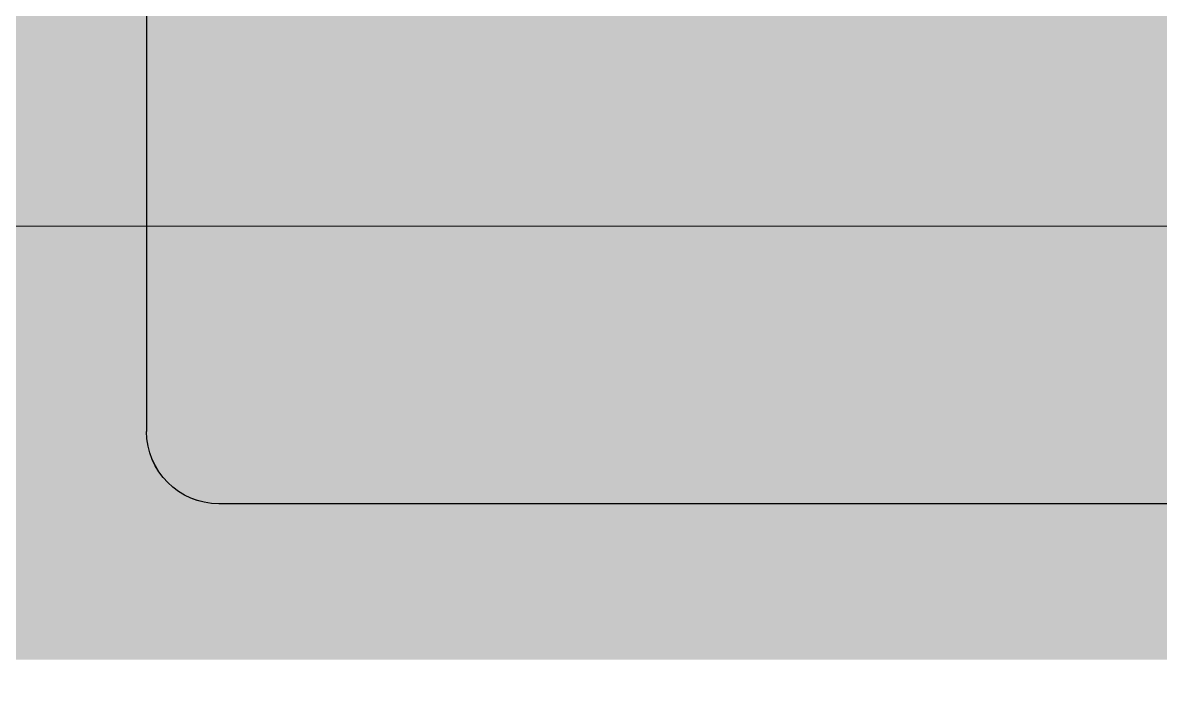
# Model space of a CAD drawing. Header units: millimetres. Extents: x 4739419 to 5837985, y 2291271 to 3446271.
# Drawn here: x 5020399.5 to 5020530.7, y 2454738.2 to 2454814.7 of the extents above; entities that cross this region are included whole.
import ezdxf

# ---------------------------------------------------------------- set-up
doc = ezdxf.new("R2010")
doc.units = ezdxf.units.MM
doc.layers.get('0').update_dxf_attribs({"color": 255})
doc.layers.add('HEB-Angle joint', color=1, linetype='Continuous')
doc.layers.add('XR-평면도$0$A-ELEV-PATT', color=9, linetype='Continuous')
doc.layers.add('XR-평면도$0$A-ELEV-LIN3', color=9, linetype='Continuous', lineweight=18)

# ---------------------------------------------------------------- blocks, each defined once
blk = doc.blocks.new('XR-평면도$0$스크린+범퍼_기준층 고정식램프(210318)')
at = {"layer": 'XR-평면도$0$A-ELEV-PATT', "ltscale": 0.002}
h = blk.add_hatch(dxfattribs=at)
h.set_pattern_fill('AR-SAND', color=256, angle=180, style=0)
edge = h.paths.add_edge_path()
edge.add_line((623.67, -7000), (532, -7000))
edge.add_line((532, -7000), (532, -302))
edge.add_line((532, -302), (623.67, -302))
edge.add_arc((623.67, -310.33), 8.33, 0, 90, ccw=False)
edge.add_line((632, -310.33), (632, -6991.67))
edge.add_arc((623.67, -6991.67), 8.33, -90, 0, ccw=False)
at = {"layer": 'XR-평면도$0$A-ELEV-PATT'}
for p, q in [((502, -302), (623.67, -302)), ((632, -6991.67), (632, -310.33))]:
    blk.add_line(p, q, dxfattribs=at)
blk.add_arc((623.67, -310.33), 8.33, 0, 90, dxfattribs=at)

msp = doc.modelspace()

# ---------------------------------------------------------------- linework, layer by layer
at = {"layer": 'HEB-Angle joint', "const_width": 300}
msp.add_lwpolyline([(4970634.54, 2491231.69), (5042611.82, 2491231.69), (5042611.82, 2454891.23), (4970634.54, 2454891.23)], close=True, dxfattribs=at)
at = {"layer": 'XR-평면도$0$A-ELEV-LIN3'}
for points in [[(4975461.81, 2441791.23), (4976761.81, 2441791.23), (4976761.81, 2442391.23), (4986461.81, 2442391.23), (4986461.81, 2441791.23), (4987761.81, 2441791.23), (4987761.81, 2443491.23), (4986661.81, 2443491.23), (4986661.81, 2454791.23), (5027111.81, 2454791.23), (5027111.81, 2447791.23), (5031561.81, 2447791.23), (5031561.81, 2443491.23), (5030461.81, 2443491.23), (5030461.81, 2441791.23), (5031761.81, 2441791.23), (5031761.81, 2442391.23), (5041611.81, 2442391.23), (5041611.81, 2441791.23), (5041911.81, 2441791.23), (5041911.81, 2427291.23)], [(4975461.82, 2441791.23), (4976761.82, 2441791.23), (4976761.82, 2442391.23), (4986461.82, 2442391.23), (4986461.82, 2441791.23), (4987761.82, 2441791.23), (4987761.82, 2443491.23), (4986661.82, 2443491.23), (4986661.82, 2454791.23), (5027111.82, 2454791.23), (5027111.82, 2447791.23), (5031561.82, 2447791.23), (5031561.82, 2443491.23), (5030461.82, 2443491.23), (5030461.82, 2441791.23), (5031761.82, 2441791.23), (5031761.82, 2442391.23), (5041611.82, 2442391.23), (5041611.82, 2441791.23), (5041911.82, 2441791.23), (5041911.82, 2427291.23)], [(4975461.82, 2441791.23), (4976761.82, 2441791.23), (4976761.82, 2442391.23), (4986461.82, 2442391.23), (4986461.82, 2441791.23), (4987761.82, 2441791.23), (4987761.82, 2443491.23), (4986661.82, 2443491.23), (4986661.82, 2454791.23), (5027111.82, 2454791.23), (5027111.82, 2447791.23), (5031561.82, 2447791.23), (5031561.82, 2443491.23), (5030461.82, 2443491.23), (5030461.82, 2441791.23), (5031761.82, 2441791.23), (5031761.82, 2442391.23), (5041611.82, 2442391.23), (5041611.82, 2441791.23), (5041911.82, 2441791.23), (5041911.82, 2427291.23)]]:
    msp.add_lwpolyline(points, dxfattribs=at)

# ---------------------------------------------------------------- block references
at = {"xscale": -1, "rotation": 90}
for p in [(5020111.81, 2455391.23), (5020111.82, 2455391.23), (5020111.82, 2455391.23)]:
    msp.add_blockref('XR-평면도$0$스크린+범퍼_기준층 고정식램프(210318)', p, dxfattribs=at)

doc.saveas('drawing.dxf')
